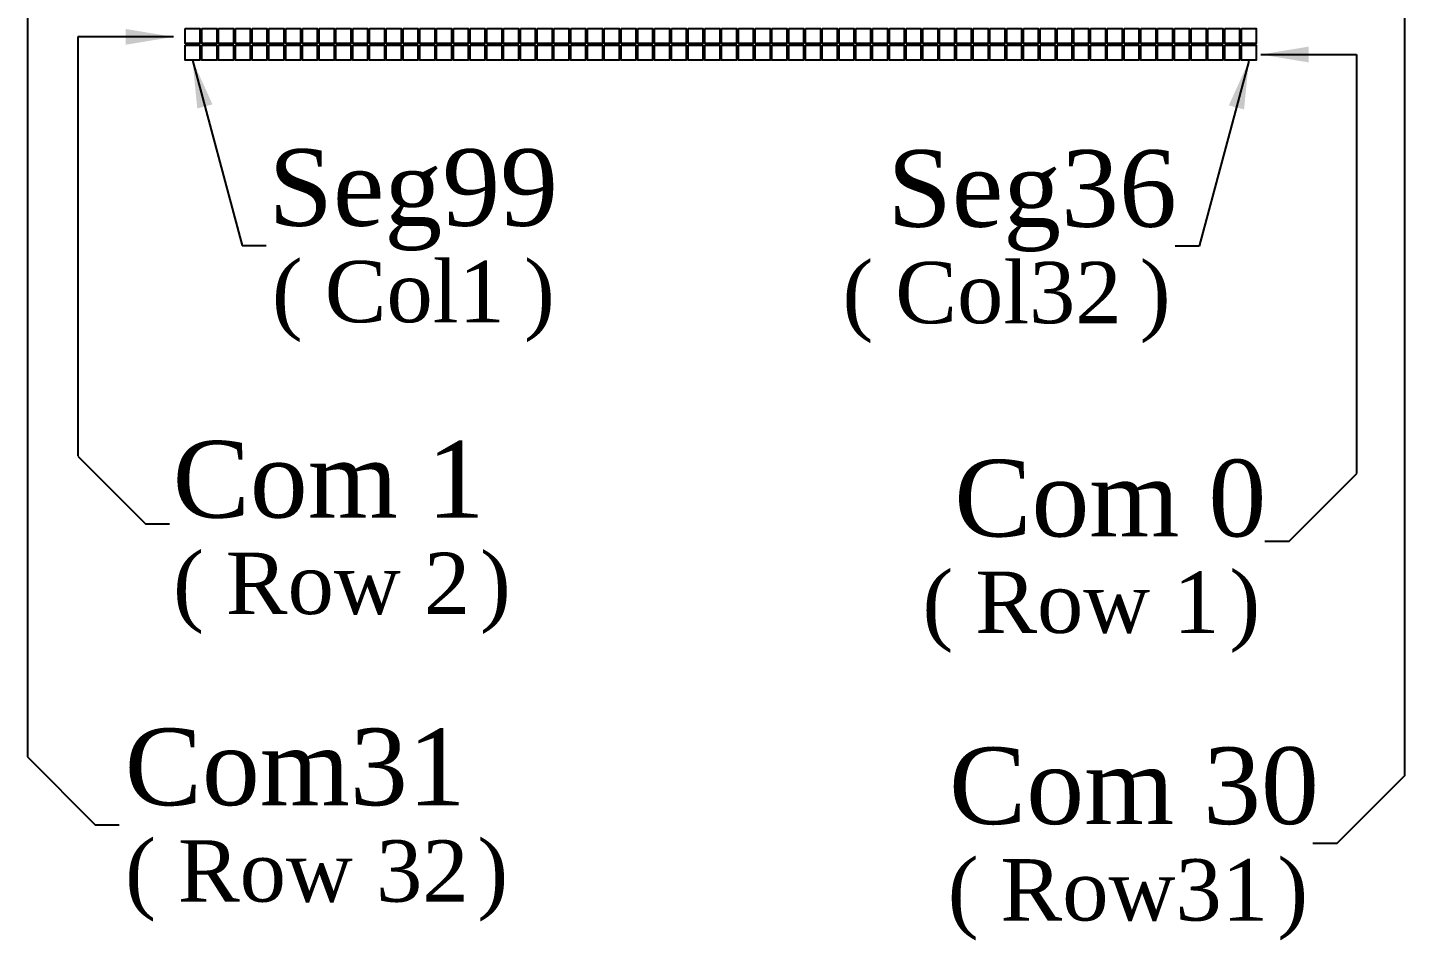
# Model space of a CAD drawing. Header units: millimetres. Extents: x -179 to 120, y 0 to 80.
# Drawn here: x 88.7 to 103.07, y 48.56 to 58.08 of the extents above; entities that cross this region are included whole.
import ezdxf

# ---------------------------------------------------------------- set-up
doc = ezdxf.new("R2010")
doc.units = ezdxf.units.MM
doc.header["$MEASUREMENT"] = 0
doc.layers.add('Index', color=7, linetype='Continuous')
doc.styles.get("Standard").update_dxf_attribs({"font": 'TIMES.TTF'})
doc.dimstyles.get("Standard").update_dxf_attribs({"dimtxt": 0.8, "dimasz": 0.75, "dimexe": 0.5, "dimexo": 0.5, "dimgap": 0.1, "dimtad": 0, "dimdec": 3, "dimdsep": 46, "dimtxsty": 'Standard', "dimcen": 0.09, "dimadec": 0, "dimazin": 2, "dimtfac": 1, "dimtdec": 3, "dimtmove": 0, "dimatfit": 3, "dimfxl": 0, "dimtolj": 1, "dimarcsym": 0})

msp = doc.modelspace()

# ---------------------------------------------------------------- linework, layer by layer
for points in [[(90.3409, 58.0713), (90.4959, 58.0713), (90.4959, 57.9163), (90.3409, 57.9163)], [(90.5159, 58.0713), (90.6709, 58.0713), (90.6709, 57.9163), (90.5159, 57.9163)], [(90.6909, 58.0713), (90.8459, 58.0713), (90.8459, 57.9163), (90.6909, 57.9163)], [(90.6909, 58.0713), (90.8459, 58.0713), (90.8459, 57.9163), (90.6909, 57.9163)], [(90.8659, 58.0713), (91.0209, 58.0713), (91.0209, 57.9163), (90.8659, 57.9163)], [(90.8659, 58.0713), (91.0209, 58.0713), (91.0209, 57.9163), (90.8659, 57.9163)], [(91.0409, 58.0713), (91.1959, 58.0713), (91.1959, 57.9163), (91.0409, 57.9163)], [(91.0409, 58.0713), (91.1959, 58.0713), (91.1959, 57.9163), (91.0409, 57.9163)], [(91.2159, 58.0713), (91.3709, 58.0713), (91.3709, 57.9163), (91.2159, 57.9163)], [(91.2159, 58.0713), (91.3709, 58.0713), (91.3709, 57.9163), (91.2159, 57.9163)], [(91.3909, 58.0713), (91.5459, 58.0713), (91.5459, 57.9163), (91.3909, 57.9163)], [(91.3909, 58.0713), (91.5459, 58.0713), (91.5459, 57.9163), (91.3909, 57.9163)], [(91.5659, 58.0713), (91.7209, 58.0713), (91.7209, 57.9163), (91.5659, 57.9163)], [(91.5659, 58.0713), (91.7209, 58.0713), (91.7209, 57.9163), (91.5659, 57.9163)], [(91.7409, 58.0713), (91.8959, 58.0713), (91.8959, 57.9163), (91.7409, 57.9163)], [(91.7409, 58.0713), (91.8959, 58.0713), (91.8959, 57.9163), (91.7409, 57.9163)], [(91.9159, 58.0713), (92.0709, 58.0713), (92.0709, 57.9163), (91.9159, 57.9163)], [(91.9159, 58.0713), (92.0709, 58.0713), (92.0709, 57.9163), (91.9159, 57.9163)], [(92.0909, 58.0713), (92.2459, 58.0713), (92.2459, 57.9163), (92.0909, 57.9163)], [(92.0909, 58.0713), (92.2459, 58.0713), (92.2459, 57.9163), (92.0909, 57.9163)], [(92.2659, 58.0713), (92.4209, 58.0713), (92.4209, 57.9163), (92.2659, 57.9163)], [(92.2659, 58.0713), (92.4209, 58.0713), (92.4209, 57.9163), (92.2659, 57.9163)], [(92.4409, 58.0713), (92.5959, 58.0713), (92.5959, 57.9163), (92.4409, 57.9163)], [(92.4409, 58.0713), (92.5959, 58.0713), (92.5959, 57.9163), (92.4409, 57.9163)], [(92.6159, 58.0713), (92.7709, 58.0713), (92.7709, 57.9163), (92.6159, 57.9163)], [(92.6159, 58.0713), (92.7709, 58.0713), (92.7709, 57.9163), (92.6159, 57.9163)], [(92.7909, 58.0713), (92.9459, 58.0713), (92.9459, 57.9163), (92.7909, 57.9163)], [(92.7909, 58.0713), (92.9459, 58.0713), (92.9459, 57.9163), (92.7909, 57.9163)], [(92.9659, 58.0713), (93.1209, 58.0713), (93.1209, 57.9163), (92.9659, 57.9163)], [(92.9659, 58.0713), (93.1209, 58.0713), (93.1209, 57.9163), (92.9659, 57.9163)], [(93.1409, 58.0713), (93.2959, 58.0713), (93.2959, 57.9163), (93.1409, 57.9163)], [(93.1409, 58.0713), (93.2959, 58.0713), (93.2959, 57.9163), (93.1409, 57.9163)], [(93.3159, 58.0713), (93.4709, 58.0713), (93.4709, 57.9163), (93.3159, 57.9163)], [(93.3159, 58.0713), (93.4709, 58.0713), (93.4709, 57.9163), (93.3159, 57.9163)], [(93.4909, 58.0713), (93.6459, 58.0713), (93.6459, 57.9163), (93.4909, 57.9163)], [(93.4909, 58.0713), (93.6459, 58.0713), (93.6459, 57.9163), (93.4909, 57.9163)], [(93.6659, 58.0713), (93.8209, 58.0713), (93.8209, 57.9163), (93.6659, 57.9163)], [(93.6659, 58.0713), (93.8209, 58.0713), (93.8209, 57.9163), (93.6659, 57.9163)], [(93.8409, 58.0713), (93.9959, 58.0713), (93.9959, 57.9163), (93.8409, 57.9163)], [(93.8409, 58.0713), (93.9959, 58.0713), (93.9959, 57.9163), (93.8409, 57.9163)], [(94.0159, 58.0713), (94.1709, 58.0713), (94.1709, 57.9163), (94.0159, 57.9163)], [(94.0159, 58.0713), (94.1709, 58.0713), (94.1709, 57.9163), (94.0159, 57.9163)], [(94.1909, 58.0713), (94.3459, 58.0713), (94.3459, 57.9163), (94.1909, 57.9163)], [(94.1909, 58.0713), (94.3459, 58.0713), (94.3459, 57.9163), (94.1909, 57.9163)], [(94.3659, 58.0713), (94.5209, 58.0713), (94.5209, 57.9163), (94.3659, 57.9163)], [(94.3659, 58.0713), (94.5209, 58.0713), (94.5209, 57.9163), (94.3659, 57.9163)], [(94.5409, 58.0713), (94.6959, 58.0713), (94.6959, 57.9163), (94.5409, 57.9163)], [(94.5409, 58.0713), (94.6959, 58.0713), (94.6959, 57.9163), (94.5409, 57.9163)], [(94.7159, 58.0713), (94.8709, 58.0713), (94.8709, 57.9163), (94.7159, 57.9163)], [(94.7159, 58.0713), (94.8709, 58.0713), (94.8709, 57.9163), (94.7159, 57.9163)], [(94.8909, 58.0713), (95.0459, 58.0713), (95.0459, 57.9163), (94.8909, 57.9163)], [(94.8909, 58.0713), (95.0459, 58.0713), (95.0459, 57.9163), (94.8909, 57.9163)], [(95.0659, 58.0713), (95.2209, 58.0713), (95.2209, 57.9163), (95.0659, 57.9163)], [(95.0659, 58.0713), (95.2209, 58.0713), (95.2209, 57.9163), (95.0659, 57.9163)], [(95.2409, 58.0713), (95.3959, 58.0713), (95.3959, 57.9163), (95.2409, 57.9163)], [(95.2409, 58.0713), (95.3959, 58.0713), (95.3959, 57.9163), (95.2409, 57.9163)], [(95.4159, 58.0713), (95.5709, 58.0713), (95.5709, 57.9163), (95.4159, 57.9163)], [(95.4159, 58.0713), (95.5709, 58.0713), (95.5709, 57.9163), (95.4159, 57.9163)], [(95.5909, 58.0713), (95.7459, 58.0713), (95.7459, 57.9163), (95.5909, 57.9163)], [(95.5909, 58.0713), (95.7459, 58.0713), (95.7459, 57.9163), (95.5909, 57.9163)], [(95.7659, 58.0713), (95.9209, 58.0713), (95.9209, 57.9163), (95.7659, 57.9163)], [(95.7659, 58.0713), (95.9209, 58.0713), (95.9209, 57.9163), (95.7659, 57.9163)], [(95.9409, 58.0713), (96.0959, 58.0713), (96.0959, 57.9163), (95.9409, 57.9163)], [(95.9409, 58.0713), (96.0959, 58.0713), (96.0959, 57.9163), (95.9409, 57.9163)], [(96.1159, 58.0713), (96.2709, 58.0713), (96.2709, 57.9163), (96.1159, 57.9163)], [(96.1159, 58.0713), (96.2709, 58.0713), (96.2709, 57.9163), (96.1159, 57.9163)], [(96.2909, 58.0713), (96.4459, 58.0713), (96.4459, 57.9163), (96.2909, 57.9163)], [(96.2909, 58.0713), (96.4459, 58.0713), (96.4459, 57.9163), (96.2909, 57.9163)], [(96.4659, 58.0713), (96.6209, 58.0713), (96.6209, 57.9163), (96.4659, 57.9163)], [(96.4659, 58.0713), (96.6209, 58.0713), (96.6209, 57.9163), (96.4659, 57.9163)], [(96.6409, 58.0713), (96.7959, 58.0713), (96.7959, 57.9163), (96.6409, 57.9163)], [(96.6409, 58.0713), (96.7959, 58.0713), (96.7959, 57.9163), (96.6409, 57.9163)], [(96.8159, 58.0713), (96.9709, 58.0713), (96.9709, 57.9163), (96.8159, 57.9163)], [(96.8159, 58.0713), (96.9709, 58.0713), (96.9709, 57.9163), (96.8159, 57.9163)], [(96.9909, 58.0713), (97.1459, 58.0713), (97.1459, 57.9163), (96.9909, 57.9163)], [(96.9909, 58.0713), (97.1459, 58.0713), (97.1459, 57.9163), (96.9909, 57.9163)], [(97.1659, 58.0713), (97.3209, 58.0713), (97.3209, 57.9163), (97.1659, 57.9163)], [(97.1659, 58.0713), (97.3209, 58.0713), (97.3209, 57.9163), (97.1659, 57.9163)], [(97.3409, 58.0713), (97.4959, 58.0713), (97.4959, 57.9163), (97.3409, 57.9163)], [(97.3409, 58.0713), (97.4959, 58.0713), (97.4959, 57.9163), (97.3409, 57.9163)], [(97.5159, 58.0713), (97.6709, 58.0713), (97.6709, 57.9163), (97.5159, 57.9163)], [(97.5159, 58.0713), (97.6709, 58.0713), (97.6709, 57.9163), (97.5159, 57.9163)], [(97.6909, 58.0713), (97.8459, 58.0713), (97.8459, 57.9163), (97.6909, 57.9163)], [(97.6909, 58.0713), (97.8459, 58.0713), (97.8459, 57.9163), (97.6909, 57.9163)], [(97.8659, 58.0713), (98.0209, 58.0713), (98.0209, 57.9163), (97.8659, 57.9163)], [(97.8659, 58.0713), (98.0209, 58.0713), (98.0209, 57.9163), (97.8659, 57.9163)], [(98.0409, 58.0713), (98.1959, 58.0713), (98.1959, 57.9163), (98.0409, 57.9163)], [(98.0409, 58.0713), (98.1959, 58.0713), (98.1959, 57.9163), (98.0409, 57.9163)], [(98.2159, 58.0713), (98.3709, 58.0713), (98.3709, 57.9163), (98.2159, 57.9163)], [(98.2159, 58.0713), (98.3709, 58.0713), (98.3709, 57.9163), (98.2159, 57.9163)], [(98.3909, 58.0713), (98.5459, 58.0713), (98.5459, 57.9163), (98.3909, 57.9163)], [(98.3909, 58.0713), (98.5459, 58.0713), (98.5459, 57.9163), (98.3909, 57.9163)], [(98.5659, 58.0713), (98.7209, 58.0713), (98.7209, 57.9163), (98.5659, 57.9163)], [(98.5659, 58.0713), (98.7209, 58.0713), (98.7209, 57.9163), (98.5659, 57.9163)], [(98.7409, 58.0713), (98.8959, 58.0713), (98.8959, 57.9163), (98.7409, 57.9163)], [(98.7409, 58.0713), (98.8959, 58.0713), (98.8959, 57.9163), (98.7409, 57.9163)], [(98.9159, 58.0713), (99.0709, 58.0713), (99.0709, 57.9163), (98.9159, 57.9163)], [(98.9159, 58.0713), (99.0709, 58.0713), (99.0709, 57.9163), (98.9159, 57.9163)], [(99.0909, 58.0713), (99.2459, 58.0713), (99.2459, 57.9163), (99.0909, 57.9163)], [(99.0909, 58.0713), (99.2459, 58.0713), (99.2459, 57.9163), (99.0909, 57.9163)], [(99.2659, 58.0713), (99.4209, 58.0713), (99.4209, 57.9163), (99.2659, 57.9163)], [(99.2659, 58.0713), (99.4209, 58.0713), (99.4209, 57.9163), (99.2659, 57.9163)], [(99.4409, 58.0713), (99.5959, 58.0713), (99.5959, 57.9163), (99.4409, 57.9163)], [(99.4409, 58.0713), (99.5959, 58.0713), (99.5959, 57.9163), (99.4409, 57.9163)], [(99.6159, 58.0713), (99.7709, 58.0713), (99.7709, 57.9163), (99.6159, 57.9163)], [(99.6159, 58.0713), (99.7709, 58.0713), (99.7709, 57.9163), (99.6159, 57.9163)], [(99.7909, 58.0713), (99.9459, 58.0713), (99.9459, 57.9163), (99.7909, 57.9163)], [(99.7909, 58.0713), (99.9459, 58.0713), (99.9459, 57.9163), (99.7909, 57.9163)], [(99.9659, 58.0713), (100.1209, 58.0713), (100.1209, 57.9163), (99.9659, 57.9163)], [(99.9659, 58.0713), (100.1209, 58.0713), (100.1209, 57.9163), (99.9659, 57.9163)], [(100.1409, 58.0713), (100.2959, 58.0713), (100.2959, 57.9163), (100.1409, 57.9163)], [(100.1409, 58.0713), (100.2959, 58.0713), (100.2959, 57.9163), (100.1409, 57.9163)], [(100.3159, 58.0713), (100.4709, 58.0713), (100.4709, 57.9163), (100.3159, 57.9163)], [(100.3159, 58.0713), (100.4709, 58.0713), (100.4709, 57.9163), (100.3159, 57.9163)], [(100.4909, 58.0713), (100.6459, 58.0713), (100.6459, 57.9163), (100.4909, 57.9163)], [(100.4909, 58.0713), (100.6459, 58.0713), (100.6459, 57.9163), (100.4909, 57.9163)], [(100.6659, 58.0713), (100.8209, 58.0713), (100.8209, 57.9163), (100.6659, 57.9163)], [(100.6659, 58.0713), (100.8209, 58.0713), (100.8209, 57.9163), (100.6659, 57.9163)], [(100.8409, 58.0713), (100.9959, 58.0713), (100.9959, 57.9163), (100.8409, 57.9163)], [(100.8409, 58.0713), (100.9959, 58.0713), (100.9959, 57.9163), (100.8409, 57.9163)], [(101.0159, 58.0713), (101.1709, 58.0713), (101.1709, 57.9163), (101.0159, 57.9163)], [(101.0159, 58.0713), (101.1709, 58.0713), (101.1709, 57.9163), (101.0159, 57.9163)], [(101.1909, 58.0713), (101.3459, 58.0713), (101.3459, 57.9163), (101.1909, 57.9163)], [(101.3659, 58.0713), (101.5209, 58.0713), (101.5209, 57.9163), (101.3659, 57.9163)], [(90.3409, 57.8963), (90.4959, 57.8963), (90.4959, 57.7413), (90.3409, 57.7413)], [(90.5159, 57.8963), (90.6709, 57.8963), (90.6709, 57.7413), (90.5159, 57.7413)], [(90.6909, 57.8963), (90.8459, 57.8963), (90.8459, 57.7413), (90.6909, 57.7413)], [(90.6909, 57.8963), (90.8459, 57.8963), (90.8459, 57.7413), (90.6909, 57.7413)], [(90.8659, 57.8963), (91.0209, 57.8963), (91.0209, 57.7413), (90.8659, 57.7413)], [(90.8659, 57.8963), (91.0209, 57.8963), (91.0209, 57.7413), (90.8659, 57.7413)], [(91.0409, 57.8963), (91.1959, 57.8963), (91.1959, 57.7413), (91.0409, 57.7413)], [(91.0409, 57.8963), (91.1959, 57.8963), (91.1959, 57.7413), (91.0409, 57.7413)], [(91.2159, 57.8963), (91.3709, 57.8963), (91.3709, 57.7413), (91.2159, 57.7413)], [(91.2159, 57.8963), (91.3709, 57.8963), (91.3709, 57.7413), (91.2159, 57.7413)], [(91.3909, 57.8963), (91.5459, 57.8963), (91.5459, 57.7413), (91.3909, 57.7413)], [(91.3909, 57.8963), (91.5459, 57.8963), (91.5459, 57.7413), (91.3909, 57.7413)], [(91.5659, 57.8963), (91.7209, 57.8963), (91.7209, 57.7413), (91.5659, 57.7413)], [(91.5659, 57.8963), (91.7209, 57.8963), (91.7209, 57.7413), (91.5659, 57.7413)], [(91.7409, 57.8963), (91.8959, 57.8963), (91.8959, 57.7413), (91.7409, 57.7413)], [(91.7409, 57.8963), (91.8959, 57.8963), (91.8959, 57.7413), (91.7409, 57.7413)], [(91.9159, 57.8963), (92.0709, 57.8963), (92.0709, 57.7413), (91.9159, 57.7413)], [(91.9159, 57.8963), (92.0709, 57.8963), (92.0709, 57.7413), (91.9159, 57.7413)], [(92.0909, 57.8963), (92.2459, 57.8963), (92.2459, 57.7413), (92.0909, 57.7413)], [(92.0909, 57.8963), (92.2459, 57.8963), (92.2459, 57.7413), (92.0909, 57.7413)], [(92.2659, 57.8963), (92.4209, 57.8963), (92.4209, 57.7413), (92.2659, 57.7413)], [(92.2659, 57.8963), (92.4209, 57.8963), (92.4209, 57.7413), (92.2659, 57.7413)], [(92.4409, 57.8963), (92.5959, 57.8963), (92.5959, 57.7413), (92.4409, 57.7413)], [(92.4409, 57.8963), (92.5959, 57.8963), (92.5959, 57.7413), (92.4409, 57.7413)], [(92.6159, 57.8963), (92.7709, 57.8963), (92.7709, 57.7413), (92.6159, 57.7413)], [(92.6159, 57.8963), (92.7709, 57.8963), (92.7709, 57.7413), (92.6159, 57.7413)], [(92.7909, 57.8963), (92.9459, 57.8963), (92.9459, 57.7413), (92.7909, 57.7413)], [(92.7909, 57.8963), (92.9459, 57.8963), (92.9459, 57.7413), (92.7909, 57.7413)], [(92.9659, 57.8963), (93.1209, 57.8963), (93.1209, 57.7413), (92.9659, 57.7413)], [(92.9659, 57.8963), (93.1209, 57.8963), (93.1209, 57.7413), (92.9659, 57.7413)], [(93.1409, 57.8963), (93.2959, 57.8963), (93.2959, 57.7413), (93.1409, 57.7413)], [(93.1409, 57.8963), (93.2959, 57.8963), (93.2959, 57.7413), (93.1409, 57.7413)], [(93.3159, 57.8963), (93.4709, 57.8963), (93.4709, 57.7413), (93.3159, 57.7413)], [(93.3159, 57.8963), (93.4709, 57.8963), (93.4709, 57.7413), (93.3159, 57.7413)], [(93.4909, 57.8963), (93.6459, 57.8963), (93.6459, 57.7413), (93.4909, 57.7413)], [(93.4909, 57.8963), (93.6459, 57.8963), (93.6459, 57.7413), (93.4909, 57.7413)], [(93.6659, 57.8963), (93.8209, 57.8963), (93.8209, 57.7413), (93.6659, 57.7413)], [(93.6659, 57.8963), (93.8209, 57.8963), (93.8209, 57.7413), (93.6659, 57.7413)], [(93.8409, 57.8963), (93.9959, 57.8963), (93.9959, 57.7413), (93.8409, 57.7413)], [(93.8409, 57.8963), (93.9959, 57.8963), (93.9959, 57.7413), (93.8409, 57.7413)], [(94.0159, 57.8963), (94.1709, 57.8963), (94.1709, 57.7413), (94.0159, 57.7413)], [(94.0159, 57.8963), (94.1709, 57.8963), (94.1709, 57.7413), (94.0159, 57.7413)], [(94.1909, 57.8963), (94.3459, 57.8963), (94.3459, 57.7413), (94.1909, 57.7413)], [(94.1909, 57.8963), (94.3459, 57.8963), (94.3459, 57.7413), (94.1909, 57.7413)], [(94.3659, 57.8963), (94.5209, 57.8963), (94.5209, 57.7413), (94.3659, 57.7413)], [(94.3659, 57.8963), (94.5209, 57.8963), (94.5209, 57.7413), (94.3659, 57.7413)], [(94.5409, 57.8963), (94.6959, 57.8963), (94.6959, 57.7413), (94.5409, 57.7413)], [(94.5409, 57.8963), (94.6959, 57.8963), (94.6959, 57.7413), (94.5409, 57.7413)], [(94.7159, 57.8963), (94.8709, 57.8963), (94.8709, 57.7413), (94.7159, 57.7413)], [(94.7159, 57.8963), (94.8709, 57.8963), (94.8709, 57.7413), (94.7159, 57.7413)], [(94.8909, 57.8963), (95.0459, 57.8963), (95.0459, 57.7413), (94.8909, 57.7413)], [(94.8909, 57.8963), (95.0459, 57.8963), (95.0459, 57.7413), (94.8909, 57.7413)], [(95.0659, 57.8963), (95.2209, 57.8963), (95.2209, 57.7413), (95.0659, 57.7413)], [(95.0659, 57.8963), (95.2209, 57.8963), (95.2209, 57.7413), (95.0659, 57.7413)], [(95.2409, 57.8963), (95.3959, 57.8963), (95.3959, 57.7413), (95.2409, 57.7413)], [(95.2409, 57.8963), (95.3959, 57.8963), (95.3959, 57.7413), (95.2409, 57.7413)], [(95.4159, 57.8963), (95.5709, 57.8963), (95.5709, 57.7413), (95.4159, 57.7413)], [(95.4159, 57.8963), (95.5709, 57.8963), (95.5709, 57.7413), (95.4159, 57.7413)], [(95.5909, 57.8963), (95.7459, 57.8963), (95.7459, 57.7413), (95.5909, 57.7413)], [(95.5909, 57.8963), (95.7459, 57.8963), (95.7459, 57.7413), (95.5909, 57.7413)], [(95.7659, 57.8963), (95.9209, 57.8963), (95.9209, 57.7413), (95.7659, 57.7413)], [(95.7659, 57.8963), (95.9209, 57.8963), (95.9209, 57.7413), (95.7659, 57.7413)], [(95.9409, 57.8963), (96.0959, 57.8963), (96.0959, 57.7413), (95.9409, 57.7413)], [(95.9409, 57.8963), (96.0959, 57.8963), (96.0959, 57.7413), (95.9409, 57.7413)], [(96.1159, 57.8963), (96.2709, 57.8963), (96.2709, 57.7413), (96.1159, 57.7413)], [(96.1159, 57.8963), (96.2709, 57.8963), (96.2709, 57.7413), (96.1159, 57.7413)], [(96.2909, 57.8963), (96.4459, 57.8963), (96.4459, 57.7413), (96.2909, 57.7413)], [(96.2909, 57.8963), (96.4459, 57.8963), (96.4459, 57.7413), (96.2909, 57.7413)], [(96.4659, 57.8963), (96.6209, 57.8963), (96.6209, 57.7413), (96.4659, 57.7413)], [(96.4659, 57.8963), (96.6209, 57.8963), (96.6209, 57.7413), (96.4659, 57.7413)], [(96.6409, 57.8963), (96.7959, 57.8963), (96.7959, 57.7413), (96.6409, 57.7413)], [(96.6409, 57.8963), (96.7959, 57.8963), (96.7959, 57.7413), (96.6409, 57.7413)], [(96.8159, 57.8963), (96.9709, 57.8963), (96.9709, 57.7413), (96.8159, 57.7413)], [(96.8159, 57.8963), (96.9709, 57.8963), (96.9709, 57.7413), (96.8159, 57.7413)], [(96.9909, 57.8963), (97.1459, 57.8963), (97.1459, 57.7413), (96.9909, 57.7413)], [(96.9909, 57.8963), (97.1459, 57.8963), (97.1459, 57.7413), (96.9909, 57.7413)], [(97.1659, 57.8963), (97.3209, 57.8963), (97.3209, 57.7413), (97.1659, 57.7413)], [(97.1659, 57.8963), (97.3209, 57.8963), (97.3209, 57.7413), (97.1659, 57.7413)], [(97.3409, 57.8963), (97.4959, 57.8963), (97.4959, 57.7413), (97.3409, 57.7413)], [(97.3409, 57.8963), (97.4959, 57.8963), (97.4959, 57.7413), (97.3409, 57.7413)], [(97.5159, 57.8963), (97.6709, 57.8963), (97.6709, 57.7413), (97.5159, 57.7413)], [(97.5159, 57.8963), (97.6709, 57.8963), (97.6709, 57.7413), (97.5159, 57.7413)], [(97.6909, 57.8963), (97.8459, 57.8963), (97.8459, 57.7413), (97.6909, 57.7413)], [(97.6909, 57.8963), (97.8459, 57.8963), (97.8459, 57.7413), (97.6909, 57.7413)], [(97.8659, 57.8963), (98.0209, 57.8963), (98.0209, 57.7413), (97.8659, 57.7413)], [(97.8659, 57.8963), (98.0209, 57.8963), (98.0209, 57.7413), (97.8659, 57.7413)], [(98.0409, 57.8963), (98.1959, 57.8963), (98.1959, 57.7413), (98.0409, 57.7413)], [(98.0409, 57.8963), (98.1959, 57.8963), (98.1959, 57.7413), (98.0409, 57.7413)], [(98.2159, 57.8963), (98.3709, 57.8963), (98.3709, 57.7413), (98.2159, 57.7413)], [(98.2159, 57.8963), (98.3709, 57.8963), (98.3709, 57.7413), (98.2159, 57.7413)], [(98.3909, 57.8963), (98.5459, 57.8963), (98.5459, 57.7413), (98.3909, 57.7413)], [(98.3909, 57.8963), (98.5459, 57.8963), (98.5459, 57.7413), (98.3909, 57.7413)], [(98.5659, 57.8963), (98.7209, 57.8963), (98.7209, 57.7413), (98.5659, 57.7413)], [(98.5659, 57.8963), (98.7209, 57.8963), (98.7209, 57.7413), (98.5659, 57.7413)], [(98.7409, 57.8963), (98.8959, 57.8963), (98.8959, 57.7413), (98.7409, 57.7413)], [(98.7409, 57.8963), (98.8959, 57.8963), (98.8959, 57.7413), (98.7409, 57.7413)], [(98.9159, 57.8963), (99.0709, 57.8963), (99.0709, 57.7413), (98.9159, 57.7413)], [(98.9159, 57.8963), (99.0709, 57.8963), (99.0709, 57.7413), (98.9159, 57.7413)], [(99.0909, 57.8963), (99.2459, 57.8963), (99.2459, 57.7413), (99.0909, 57.7413)], [(99.0909, 57.8963), (99.2459, 57.8963), (99.2459, 57.7413), (99.0909, 57.7413)], [(99.2659, 57.8963), (99.4209, 57.8963), (99.4209, 57.7413), (99.2659, 57.7413)], [(99.2659, 57.8963), (99.4209, 57.8963), (99.4209, 57.7413), (99.2659, 57.7413)], [(99.4409, 57.8963), (99.5959, 57.8963), (99.5959, 57.7413), (99.4409, 57.7413)], [(99.4409, 57.8963), (99.5959, 57.8963), (99.5959, 57.7413), (99.4409, 57.7413)], [(99.6159, 57.8963), (99.7709, 57.8963), (99.7709, 57.7413), (99.6159, 57.7413)], [(99.6159, 57.8963), (99.7709, 57.8963), (99.7709, 57.7413), (99.6159, 57.7413)], [(99.7909, 57.8963), (99.9459, 57.8963), (99.9459, 57.7413), (99.7909, 57.7413)], [(99.7909, 57.8963), (99.9459, 57.8963), (99.9459, 57.7413), (99.7909, 57.7413)], [(99.9659, 57.8963), (100.1209, 57.8963), (100.1209, 57.7413), (99.9659, 57.7413)], [(99.9659, 57.8963), (100.1209, 57.8963), (100.1209, 57.7413), (99.9659, 57.7413)], [(100.1409, 57.8963), (100.2959, 57.8963), (100.2959, 57.7413), (100.1409, 57.7413)], [(100.1409, 57.8963), (100.2959, 57.8963), (100.2959, 57.7413), (100.1409, 57.7413)], [(100.3159, 57.8963), (100.4709, 57.8963), (100.4709, 57.7413), (100.3159, 57.7413)], [(100.3159, 57.8963), (100.4709, 57.8963), (100.4709, 57.7413), (100.3159, 57.7413)], [(100.4909, 57.8963), (100.6459, 57.8963), (100.6459, 57.7413), (100.4909, 57.7413)], [(100.4909, 57.8963), (100.6459, 57.8963), (100.6459, 57.7413), (100.4909, 57.7413)], [(100.6659, 57.8963), (100.8209, 57.8963), (100.8209, 57.7413), (100.6659, 57.7413)], [(100.6659, 57.8963), (100.8209, 57.8963), (100.8209, 57.7413), (100.6659, 57.7413)], [(100.8409, 57.8963), (100.9959, 57.8963), (100.9959, 57.7413), (100.8409, 57.7413)], [(100.8409, 57.8963), (100.9959, 57.8963), (100.9959, 57.7413), (100.8409, 57.7413)], [(101.0159, 57.8963), (101.1709, 57.8963), (101.1709, 57.7413), (101.0159, 57.7413)], [(101.0159, 57.8963), (101.1709, 57.8963), (101.1709, 57.7413), (101.0159, 57.7413)], [(101.1909, 57.8963), (101.3459, 57.8963), (101.3459, 57.7413), (101.1909, 57.7413)], [(101.3659, 57.8963), (101.5209, 57.8963), (101.5209, 57.7413), (101.3659, 57.7413)]]:
    msp.add_lwpolyline(points, close=True)
at = {"layer": 'Index', "color": 5}
for points in [[(89.2212, 53.6118), (89.9284, 52.9047), (90.1784, 52.9047)], [(102.5669, 53.4276), (101.8598, 52.7205), (101.6098, 52.7205)], [(88.6969, 50.4728), (89.404, 49.7657), (89.654, 49.7657)], [(103.0669, 50.2759), (102.3598, 49.5688), (102.1098, 49.5688)]]:
    msp.add_lwpolyline(points, dxfattribs=at)

# ---------------------------------------------------------------- texts
for s, height, p in [('Seg99', 0.8, (91.2122, 56.0135)), ('Seg36', 0.8, (97.671, 56.0034)), ('( ', 0.64, (91.2473, 55.0074)), ('Col1', 0.64, (91.7982, 55.0074)), (' )', 0.64, (93.6361, 55.0074)), ('( ', 0.64, (97.2016, 54.9972)), ('Col32', 0.64, (97.7526, 54.9972)), (' )', 0.64, (100.0629, 54.9972)), ('Com 1', 0.8, (90.2113, 52.9698)), ('Com 0', 0.8, (98.3687, 52.7729)), ('( ', 0.64, (90.2152, 51.9637)), ('Row 2', 0.64, (90.7662, 51.9637)), (' )', 0.64, (93.1767, 51.9637)), ('( ', 0.64, (98.0362, 51.7667)), ('Row 1', 0.64, (98.5872, 51.7667)), (' )', 0.64, (100.9977, 51.7667)), ('Com31', 0.8, (89.7113, 49.9698)), ('Com 30', 0.8, (98.3138, 49.7729)), ('( ', 0.64, (89.7152, 48.9637)), ('Row 32', 0.64, (90.2662, 48.9637)), (' )', 0.64, (93.1492, 48.9637)), ('( ', 0.64, (98.3, 48.7667)), (' )', 0.64, (101.4977, 48.7667)), ('Row31', 0.64, (98.8509, 48.7667))]:
    msp.add_text(s, height=height, dxfattribs=at).set_placement(p)

# ---------------------------------------------------------------- leaders
for points in [[(90.1969, 63.2702), (88.6969, 63.2702), (88.6969, 50.4728)], [(101.5669, 63.0733), (103.0669, 63.0733), (103.0669, 50.2759)], [(90.2212, 57.9842), (89.2212, 57.9842), (89.2212, 53.6138)], [(101.5669, 57.8), (102.5669, 57.8), (102.5669, 53.4296)], [(90.4184, 57.7413), (90.936, 55.8094), (91.186, 55.8094)], [(101.4428, 57.7311), (100.9251, 55.7993), (100.6751, 55.7993)]]:
    msp.add_leader(points, dimstyle='Standard', override={"dimtxt": 0.5, "dimasz": 0.5, "dimexe": 0.5, "dimexo": 0.5, "dimgap": 0.1, "dimtih": 0, "dimdec": 3}, dxfattribs=at)

doc.saveas('drawing.dxf')
